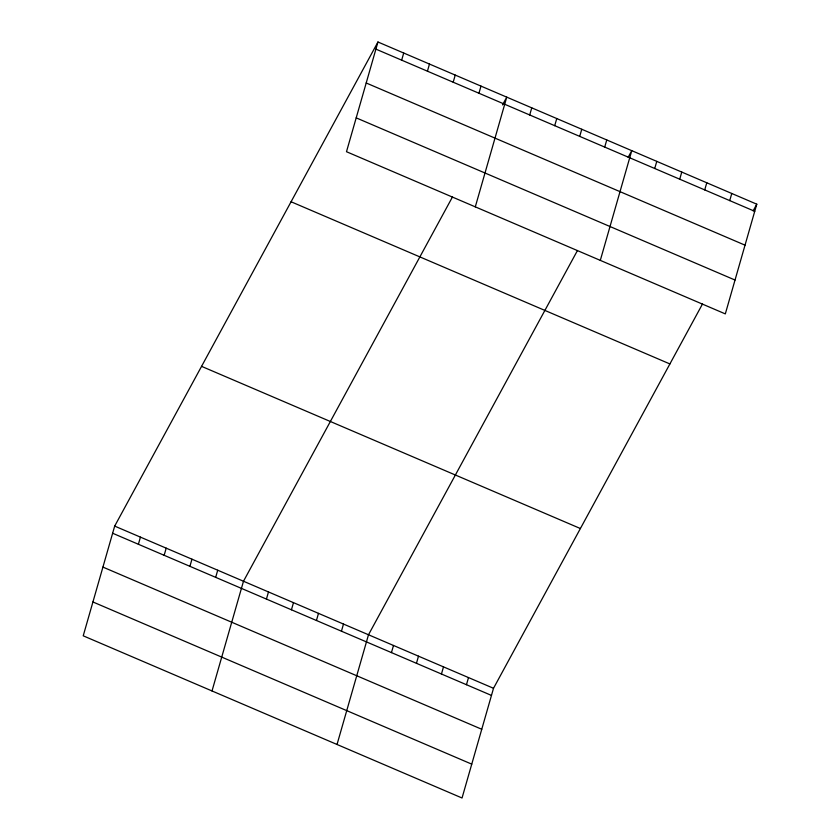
<?xml version="1.0" encoding="UTF-8"?>
<svg xmlns="http://www.w3.org/2000/svg" width="840" height="840" viewBox="0 0 840 840"><rect width="100%" height="100%" fill="white"/><g stroke="black" fill="none" stroke-linecap="round" stroke-linejoin="round"><path stroke-width="1.26" d="M377.958 42L346.49 151.715L725.319 313.897L756.777 204.183L377.958 42L114.681 526.103L83.223 635.817L462.042 798L493.511 688.286L702.481 304.028M138.39 544.268L140.438 537.138M164.157 555.293L166.204 548.163M189.913 566.317L191.961 559.188M215.68 577.353L217.718 570.224M212.016 690.963L243.484 581.249L452.456 196.991M401.667 60.165L403.715 53.025M266.438 599.077L268.485 591.948M427.434 71.19L429.471 64.061M291.438 609.788L293.486 602.658M453.191 82.215L455.238 75.086M316.439 620.487L318.486 613.357M478.947 93.251L480.995 86.111M341.45 631.197L343.487 624.067M475.293 206.861L506.751 97.146L502.53 104.906M337.029 744.481L368.498 634.767L577.469 250.509M529.715 114.975L531.762 107.846M391.451 652.606L393.498 645.466M554.715 125.685L556.763 118.545M416.451 663.306L418.499 656.176M579.716 136.385L581.763 129.255M441.452 674.005L443.499 666.876M604.716 147.095L606.764 139.954M466.463 684.716L468.5 677.586M600.306 260.379L631.764 150.665L628.152 157.322M654.727 168.494L656.775 161.364M679.728 179.203L681.775 172.074M704.728 189.903L706.776 182.774M729.729 200.613L731.776 193.473M753.165 210.84L756.777 204.183M375.911 49.13L754.74 211.312M366.198 82.982L745.028 245.165M356.202 117.863L735.032 280.046M291.07 201.758L669.9 363.941M201.558 366.356L580.388 528.528M114.681 526.103L493.511 688.286M112.633 533.243L491.463 695.415M102.931 567.095L481.751 729.267M92.925 601.965L471.755 764.148"/></g></svg>
